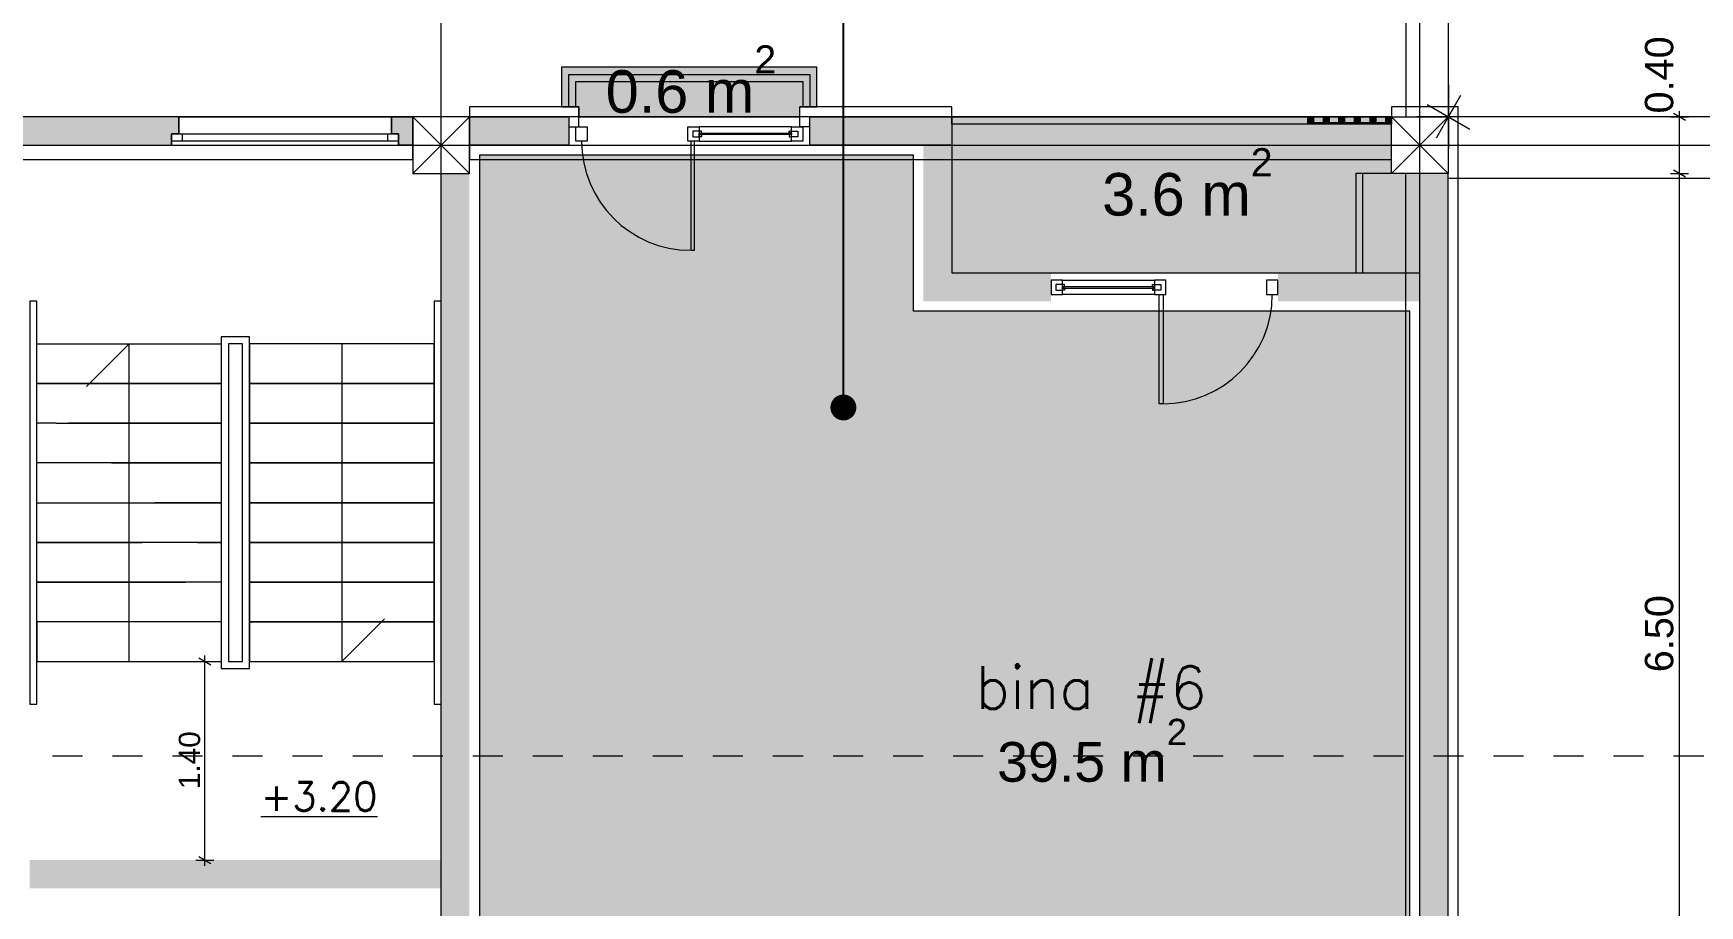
# Model space of a CAD drawing. Header units: millimetres. Extents: x 476244520 to 476657119, y 4620824743 to 4621446928.
# Drawn here: x 476421979 to 476433727, y 4621120413 to 4621126564 of the extents above; entities that cross this region are included whole.
import ezdxf

# ---------------------------------------------------------------- set-up
doc = ezdxf.new("R2010")
doc.units = ezdxf.units.MM
doc.header["$MEASUREMENT"] = 0
doc.set_wipeout_variables(frame=1)
doc.linetypes.add('Dashed', pattern=[423.333333, 211.666667, -211.666667])
doc.linetypes.add('Wipeout_Contour', pattern=[1000, 0, -1000])
for name, color, linetype, lineweight in [('2D Drafting - General_Pen_No__1_Pen_No__7', 7, 'Continuous', 0), ('2D Drafting - General_Pen_No__250_Pen_No__7_Pen_No__154', 154, 'Continuous', 0), ('2D Drafting - General_Pen_No__250_Pen_No__7_Pen_No__250', 7, 'Continuous', 0), ('2D Drafting - General_Pen_No__250_Pen_No__7_Pen_No__7', 7, 'Continuous', 0), ('2D Drafting - General_Pen_No__7_Pen_No__250', 7, 'Continuous', 0), ('2D Drafting - General_Pen_No__7_Pen_No__7_Pen_No__7', 7, 'Continuous', 0), ('Annotation - Text_Pen_No__7_Pen_No__142', 142, 'Continuous', 0), ('Doors_Pen_No__7_Pen_No__7_Pen_No__7', 7, 'Continuous', 0), ('G-Anno-Nplt_Pen_No__142', 142, 'Continuous', 0), ('G-Anno-Nplt_Pen_No__151', 151, 'Continuous', 0), ('G-Anno-Nplt_Pen_No__255', 255, 'Continuous', 0), ('G-Anno-Nplt_Pen_No__4', 7, 'Continuous', 0), ('G-Anno-Nplt_Pen_No__7', 7, 'Continuous', 0), ('gegmebi_Pen_No__7_Pen_No__7', 7, 'Continuous', 0), ('kar-panjara_Pen_No__7_Pen_No__7_Pen_No__7', 7, 'Continuous', 0), ('New_._Pen_No__1', 1, 'Continuous', 0), ('New_2D Drafting - General_Pen_No__250_Pen_No__7_Pen_No__255', 255, 'Continuous', 0), ('New_2D Drafting - General_Pen_No__2_Pen_No__250', 7, 'Continuous', 0), ('New_2D Drafting - General_Pen_No__30_Pen_No__9_Pen_No__9_Pen_No__255', 255, 'Continuous', 0), ('New_2D Drafting - General_Pen_No__30_Pen_No__9_Pen_No__9_Pen_No__7', 7, 'Continuous', 0), ('New_reg_nak_Pen_No__250', 7, 'Continuous', 0), ('New_reg_nak_Pen_No__7', 7, 'Continuous', 0), ('New_shenobebi_Pen_No__1', 1, 'Continuous', 0), ('New_shenobebi_Pen_No__7', 7, 'Continuous', 0), ('New_Structural - Bearing_Pen_No__1', 1, 'Continuous', 0), ('New_Structural - Bearing_Pen_No__250', 7, 'Continuous', 0), ('zoma_Pen_No__1', 1, 'Continuous', 0), ('zoma_Pen_No__142', 142, 'Continuous', 0), ('zoma_Pen_No__5_Pen_No__5', 5, 'Continuous', 0)]:
    doc.layers.add(name, color=color, linetype=linetype, lineweight=lineweight)
doc.layers.add('zoma', color=7, linetype='Continuous')
doc.styles.add('GENERATED_STYLE_1', font='arial.ttf')
doc.styles.add('GENERATED_STYLE_2', font='arial.ttf')
doc.linetypes.add('Break', pattern='A,0,[1,A-4 бѓЎбѓђбѓ®бѓљбѓ\x98 - nikas1.Shx,S=15.679026,R=0,X=0,Y=0],-1975.557214,0', length=1975.557214)
doc.dimstyles.new('GENERATED_STYLE__11', dxfattribs={"dimtxt": 150, "dimasz": 64.421331, "dimexe": 0.18, "dimexo": 3, "dimgap": 0.09, "dimtad": 1, "dimlfac": 0.001, "dimzin": 0, "dimdsep": 46, "dimtxsty": 'GENERATED_STYLE_2', "dimblk": 'ARROWHEAD_2', "dimblk1": 'ARROWHEAD_2', "dimblk2": 'ARROWHEAD_2', "dimcen": 0.09, "dimclrd": 142, "dimclre": 142, "dimclrt": 142, "dimadec": 0, "dimazin": 0, "dimtfac": 1, "dimtdec": 4, "dimtmove": 0, "dimatfit": 3, "dimfxl": 1, "dimtolj": 1, "dimtzin": 0, "dimarcsym": 0})
doc.dimstyles.new('GENERATED_STYLE__18', dxfattribs={"dimtxt": 0.18, "dimasz": 364.8, "dimexe": 0.18, "dimexo": 0.0625, "dimgap": 0.09, "dimtad": 0, "dimtih": 1, "dimtoh": 1, "dimdec": 4, "dimzin": 0, "dimdsep": 46, "dimcen": 0.09, "dimadec": 0, "dimazin": 0, "dimtfac": 1, "dimtdec": 4, "dimtmove": 0, "dimatfit": 3, "dimldrblk": 'ARROWHEAD_11', "dimfxl": 1, "dimtolj": 1, "dimtzin": 0, "dimarcsym": 0})
doc.dimstyles.new('GENERATED_STYLE__6', dxfattribs={"dimtxt": 500, "dimasz": 228, "dimexe": 0.18, "dimexo": 3, "dimgap": 0.09, "dimtad": 1, "dimlfac": 0.001, "dimzin": 0, "dimdsep": 46, "dimtxsty": 'GENERATED_STYLE_2', "dimblk": 'ARROWHEAD_2', "dimblk1": 'ARROWHEAD_2', "dimblk2": 'ARROWHEAD_2', "dimcen": 0.09, "dimclrd": 1, "dimclre": 1, "dimclrt": 1, "dimadec": 0, "dimazin": 0, "dimtfac": 1, "dimtdec": 4, "dimtmove": 2, "dimatfit": 3, "dimfxl": 1, "dimtolj": 1, "dimtzin": 0, "dimarcsym": 0})
doc.dimstyles.new('GENERATED_STYLE__8', dxfattribs={"dimtxt": 200, "dimasz": 64.421331, "dimexe": 0.18, "dimexo": 3, "dimgap": 0.09, "dimtad": 1, "dimlfac": 0.001, "dimzin": 0, "dimdsep": 46, "dimtxsty": 'GENERATED_STYLE_2', "dimblk": 'ARROWHEAD_2', "dimblk1": 'ARROWHEAD_2', "dimblk2": 'ARROWHEAD_2', "dimcen": 0.09, "dimclrd": 142, "dimclre": 142, "dimclrt": 142, "dimadec": 0, "dimazin": 0, "dimtfac": 1, "dimtdec": 4, "dimtmove": 0, "dimatfit": 3, "dimfxl": 1, "dimtolj": 1, "dimtzin": 0, "dimarcsym": 0})

# ---------------------------------------------------------------- blocks, each defined once
blk = doc.blocks.new('*D446', base_point=(476844527, 4621385791))
at = {"layer": 'zoma_Pen_No__142', "color": 142, "linetype": 'Continuous', "lineweight": 0, "transparency": 16777216}
for p, q in [((476433627, 4621125950), (476433542, 4621125999)), ((476433584, 4621126016), (476433584, 4621125975)), ((476433521, 4621125975), (476433648, 4621125975)), ((476433584, 4621125975), (476433584, 4621125575)), ((476433521, 4621125575), (476433648, 4621125575)), ((476433627, 4621125550), (476433542, 4621125599))]:
    blk.add_line(p, q, dxfattribs=at)
at = {"layer": 'zoma_Pen_No__142', "color": 142, "lineweight": 0, "transparency": 16777216, "insert": (476433544, 4621125999), "char_height": 200, "attachment_point": 7, "rotation": 90, "style": 'GENERATED_STYLE_2'}
blk.add_mtext('\\A1;{\\pql;\\fArial CYR|b0|i0|c204|p34;0.40}', dxfattribs=at)
blk = doc.blocks.new('ARROWHEAD_2')
at = {"color": 0, "linetype": 'Continuous', "lineweight": 0}
for p, q in [((-0.378, -0.655), (0.378, 0.655)), ((0, 0), (-1, 0))]:
    blk.add_line(p, q, dxfattribs=at)
blk = doc.blocks.new('*D447', base_point=(476844527, 4621385791))
at = {"layer": 'zoma_Pen_No__142', "color": 142, "linetype": 'Continuous', "lineweight": 0, "transparency": 16777216}
for p, q in [((476433521, 4621125575), (476433648, 4621125575)), ((476433627, 4621125550), (476433542, 4621125599)), ((476433584, 4621125575), (476433584, 4621119075)), ((476433521, 4621119075), (476433648, 4621119075)), ((476433627, 4621119050), (476433542, 4621119099))]:
    blk.add_line(p, q, dxfattribs=at)
at = {"layer": 'zoma_Pen_No__142', "color": 142, "lineweight": 0, "transparency": 16777216, "char_height": 200, "attachment_point": 7, "rotation": 90, "style": 'GENERATED_STYLE_2'}
for s, insert in [('\\A1;{\\pql;\\fArial CYR|b0|i0|c204|p34;6.50}', (476433544, 4621122059)), ('\\A1;{\\pql;\\fArial CYR|b0|i0|c204|p34;0.40}', (476433544, 4621119099))]:
    blk.add_mtext(s, dxfattribs=dict(at, insert=insert))
blk = doc.blocks.new('*D481', base_point=(476844527, 4621385791))
at = {"layer": 'zoma_Pen_No__142', "color": 142, "linetype": 'Continuous', "lineweight": 0, "transparency": 16777216}
for p, q in [((476423124, 4621122135), (476423251, 4621122135)), ((476423230, 4621122110), (476423145, 4621122159)), ((476423187, 4621122176), (476423187, 4621122135)), ((476423187, 4621122135), (476423187, 4621120735)), ((476423124, 4621120735), (476423251, 4621120735)), ((476423145, 4621120759), (476423230, 4621120710)), ((476423187, 4621120735), (476423187, 4621120693))]:
    blk.add_line(p, q, dxfattribs=at)
at = {"layer": 'zoma_Pen_No__142', "color": 142, "lineweight": 0, "transparency": 16777216, "insert": (476423157, 4621121235), "char_height": 150, "attachment_point": 7, "rotation": 90, "style": 'GENERATED_STYLE_2'}
blk.add_mtext('\\A1;{\\pql;\\fArial CYR|b0|i0|c204|p34;1.40}', dxfattribs=at)
blk = doc.blocks.new('*D482', base_point=(476844527, 4621385791))
at = {"layer": 'zoma_Pen_No__142', "color": 142, "linetype": 'Continuous', "lineweight": 0, "transparency": 16777216}
for p, q in [((476423124, 4621122135), (476423251, 4621122135)), ((476423230, 4621122110), (476423145, 4621122159)), ((476423187, 4621122176), (476423187, 4621122135)), ((476423187, 4621122135), (476423187, 4621120735)), ((476423124, 4621120735), (476423251, 4621120735)), ((476423145, 4621120759), (476423230, 4621120710)), ((476423187, 4621120735), (476423187, 4621120693))]:
    blk.add_line(p, q, dxfattribs=at)
at = {"layer": 'zoma_Pen_No__142', "color": 142, "lineweight": 0, "transparency": 16777216, "insert": (476423157, 4621121235), "char_height": 150, "attachment_point": 7, "rotation": 90, "style": 'GENERATED_STYLE_2'}
blk.add_mtext('\\A1;{\\pql;\\fArial CYR|b0|i0|c204|p34;1.40}', dxfattribs=at)
blk = doc.blocks.new('*D492', base_point=(476844527, 4621385791))
at = {"layer": 'zoma_Pen_No__1', "color": 1, "linetype": 'Continuous', "lineweight": 0, "transparency": 16777216}
for p, q in [((476432042, 4621126125), (476431869, 4621125825)), ((476431956, 4621126200), (476431956, 4621125750)), ((476440442, 4621125825), (476440615, 4621126125)), ((476440529, 4621126200), (476440529, 4621125750)), ((476431956, 4621125975), (476431809, 4621125975)), ((476440529, 4621125975), (476431956, 4621125975)), ((476440675, 4621125975), (476440529, 4621125975))]:
    blk.add_line(p, q, dxfattribs=at)
at = {"layer": 'zoma_Pen_No__1', "color": 1, "lineweight": 0, "transparency": 16777216, "insert": (476437221, 4621126075), "char_height": 500, "attachment_point": 7, "style": 'GENERATED_STYLE_2'}
blk.add_mtext('\\A1;{\\pql;\\fArial CYR|b0|i0|c204|p34;59.09}', dxfattribs=at)
blk = doc.blocks.new('*D493', base_point=(476844527, 4621385791))
at = {"layer": 'zoma_Pen_No__1', "color": 1, "linetype": 'Continuous', "lineweight": 0, "transparency": 16777216}
for p, q in [((476431956, 4621133863), (476431956, 4621134010)), ((476432181, 4621133863), (476431731, 4621133863)), ((476432106, 4621133777), (476431806, 4621133950)), ((476431956, 4621125975), (476431956, 4621133863)), ((476431806, 4621126061), (476432106, 4621125888)), ((476432181, 4621125975), (476431731, 4621125975)), ((476431956, 4621125828), (476431956, 4621125975))]:
    blk.add_line(p, q, dxfattribs=at)
at = {"layer": 'zoma_Pen_No__1', "color": 1, "lineweight": 0, "transparency": 16777216, "insert": (476431856, 4621131418), "char_height": 500, "attachment_point": 7, "rotation": 90, "style": 'GENERATED_STYLE_2'}
blk.add_mtext('\\A1;{\\pql;\\fArial CYR|b0|i0|c204|p34;12.77}', dxfattribs=at)
blk = doc.blocks.new('ARROWHEAD_11')
at = {"color": 0, "linetype": 'Continuous', "lineweight": 0}
blk.add_line((0, 0), (-1, 0), dxfattribs=at)
at = {"color": 0, "linetype": 'Continuous', "lineweight": 0, "const_width": 0.25, "flags": 128}
blk.add_lwpolyline([(-0.125, 0, 1), (0.125, 0, 1)], format="xyb", close=True, dxfattribs=at)

msp = doc.modelspace()

# ---------------------------------------------------------------- hatches: boundary and pattern name
at = {"layer": '2D Drafting - General_Pen_No__250_Pen_No__7_Pen_No__154', "linetype": 'Continuous', "lineweight": 0}
for points in [[(476419804.21, 4621125854.633), (476419854.21, 4621125854.633), (476419854.207, 4621125774.631), (476422954.207, 4621125774.631), (476422954.207, 4621125854.631), (476423004.201, 4621125854.631), (476423004.201, 4621125974.633), (476419804.21, 4621125974.633)], [(476424654.207, 4621125974.795), (476424654.207, 4621125774.795), (476424554.207, 4621125774.795), (476424554.207, 4621125854.679), (476424504.205, 4621125854.679), (476424504.205, 4621125974.795), (476424554.207, 4621125974.795)]]:
    msp.add_hatch(color=154, dxfattribs=at).paths.add_polyline_path(points)
at = {"layer": '2D Drafting - General_Pen_No__250_Pen_No__7_Pen_No__7', "linetype": 'Continuous', "lineweight": 0}
for points in [[(476425754.026, 4621125774.633), (476425054.207, 4621125774.633), (476425054.207, 4621125974.633), (476425754.026, 4621125974.633)], [(476428453.861, 4621125774.59), (476427454.026, 4621125774.59), (476427454.026, 4621125974.625), (476428453.861, 4621125974.633)], [(476431554.207, 4621125924.633), (476430964.207, 4621125924.633), (476430964.207, 4621125934.633), (476431554.207, 4621125934.633)], [(476428253.736, 4621124874.633), (476428253.736, 4621125774.468), (476428453.736, 4621125774.468), (476428453.736, 4621124874.633)], [(476424854.207, 4621125574.633), (476424854.207, 4621120174.633), (476425054.207, 4621120174.633), (476425054.207, 4621125574.633)], [(476431754.207, 4621125574.633), (476431954.207, 4621125574.633), (476431954.207, 4621119074.633), (476431754.207, 4621119074.633)], [(476429154.207, 4621124674.633), (476428253.736, 4621124674.633), (476428253.736, 4621124874.633), (476429154.207, 4621124874.633)], [(476431754.207, 4621124674.633), (476430754.207, 4621124674.633), (476430754.207, 4621124874.633), (476431754.207, 4621124874.633)]]:
    msp.add_hatch(color=7, dxfattribs=at).paths.add_polyline_path(points)
at = {"layer": 'G-Anno-Nplt_Pen_No__151', "linetype": 'Continuous', "lineweight": 0, "true_color": 0x1f2f3f}
msp.add_hatch(color=169, dxfattribs=at).paths.add_polyline_path([(476425124.207, 4621119047.891), (476426585.533, 4621119047.891), (476426585.533, 4621118977.891), (476429209.947, 4621118977.891), (476429209.947, 4621119047.891), (476431224.486, 4621119047.891), (476431224.486, 4621120034.821), (476431684.207, 4621120034.821), (476431684.207, 4621124604.633), (476428184.026, 4621124604.633), (476428184.026, 4621125704.633), (476425124.207, 4621125704.633), (476425124.207, 4621125504.633), (476425124.207, 4621120418.204)])
at = {"layer": 'G-Anno-Nplt_Pen_No__255', "linetype": 'Continuous', "lineweight": 0, "true_color": 0x3f3f3f}
for points in [[(476427504.026, 4621126324.59), (476425704.026, 4621126324.59), (476425704.026, 4621126044.577), (476425824.034, 4621126044.577), (476425824.034, 4621125974.634), (476427384.012, 4621125974.648), (476427384.012, 4621126044.577), (476427504.026, 4621126044.577)], [(476431554.207, 4621125574.633), (476431554.207, 4621125974.633), (476428453.861, 4621125974.633), (476428453.861, 4621124874.636), (476431754.207, 4621124874.606), (476431754.207, 4621125574.633)]]:
    msp.add_hatch(color=250, dxfattribs=at).paths.add_polyline_path(points)
at = {"layer": 'G-Anno-Nplt_Pen_No__7', "linetype": 'Continuous', "lineweight": 0}
msp.add_hatch(color=7, dxfattribs=at).paths.add_polyline_path([(476421954.207, 4621120534.643), (476424854.207, 4621120534.643), (476424854.207, 4621120734.643), (476421954.207, 4621120734.643)])
at = {"layer": 'New_2D Drafting - General_Pen_No__250_Pen_No__7_Pen_No__255', "linetype": 'Continuous', "lineweight": 0}
msp.add_hatch(color=255, dxfattribs=at).paths.add_polyline_path([(476431754.207, 4621124874.606), (476431304.207, 4621124874.606), (476431304.207, 4621125574.606), (476431754.207, 4621125574.606)])
at = {"layer": 'New_2D Drafting - General_Pen_No__30_Pen_No__9_Pen_No__9_Pen_No__255', "linetype": 'Continuous', "lineweight": 0}
for points in [[(476431004.207, 4621125974.633), (476431004.207, 4621125934.633), (476430964.207, 4621125934.633), (476430964.207, 4621125974.633)], [(476431114.207, 4621125974.633), (476431114.207, 4621125934.633), (476431074.207, 4621125934.633), (476431074.207, 4621125974.633)], [(476431224.207, 4621125974.633), (476431224.207, 4621125934.633), (476431184.207, 4621125934.633), (476431184.207, 4621125974.633)], [(476431334.207, 4621125974.633), (476431334.207, 4621125934.633), (476431294.207, 4621125934.633), (476431294.207, 4621125974.633)], [(476431444.207, 4621125974.633), (476431444.207, 4621125934.633), (476431404.207, 4621125934.633), (476431404.207, 4621125974.633)], [(476431554.207, 4621125974.633), (476431554.207, 4621125934.633), (476431514.207, 4621125934.633), (476431514.207, 4621125974.633)]]:
    msp.add_hatch(color=255, dxfattribs=at).paths.add_polyline_path(points)

# ---------------------------------------------------------------- linework, layer by layer
at = {"layer": '2D Drafting - General_Pen_No__1_Pen_No__7', "color": 7, "linetype": 'Continuous', "lineweight": 0}
for p, q in [((476425054.207, 4621125574.633), (476424654.207, 4621125974.633)), ((476424654.207, 4621125574.633), (476425054.207, 4621125974.633)), ((476431954.207, 4621125574.633), (476431554.207, 4621125974.633)), ((476431554.207, 4621125574.633), (476431954.207, 4621125974.633))]:
    msp.add_line(p, q, dxfattribs=at)
at = {"layer": '2D Drafting - General_Pen_No__1_Pen_No__7', "color": 7, "linetype": 'Continuous', "lineweight": 0, "flags": 128}
for points in [[(476418154.207, 4621125674.633), (476424654.207, 4621125674.633), (476424654.207, 4621125974.633), (476418154.207, 4621125974.633)], [(476424654.207, 4621125574.633), (476425054.207, 4621125574.633), (476425054.207, 4621125974.633), (476424654.207, 4621125974.633)], [(476425054.207, 4621125674.633), (476431554.207, 4621125674.633), (476431554.207, 4621125974.633), (476425054.207, 4621125974.633)], [(476431954.207, 4621125574.633), (476431554.207, 4621125574.633), (476431554.207, 4621125974.633), (476431954.207, 4621125974.633)], [(476431954.207, 4621119074.633), (476431954.207, 4621125574.633), (476431654.207, 4621125574.633), (476431654.207, 4621119074.633)]]:
    msp.add_lwpolyline(points, close=True, dxfattribs=at)
msp.add_lwpolyline([(476422444.207, 4621123534.676), (476422004.207, 4621123534.676)], dxfattribs=at)
at = {"layer": '2D Drafting - General_Pen_No__250_Pen_No__7_Pen_No__250', "color": 7, "linetype": 'Continuous', "lineweight": 0, "flags": 128}
msp.add_lwpolyline([(476431554.207, 4621125924.633), (476430964.207, 4621125924.633), (476430964.207, 4621125934.633), (476431554.207, 4621125934.633)], close=True, dxfattribs=at)
at = {"layer": '2D Drafting - General_Pen_No__250_Pen_No__7_Pen_No__7', "color": 7, "linetype": 'Continuous', "lineweight": 0, "flags": 128}
for points in [[(476419804.21, 4621125854.633), (476419854.21, 4621125854.633), (476419854.207, 4621125774.631), (476422954.207, 4621125774.631), (476422954.207, 4621125854.631), (476423004.201, 4621125854.631), (476423004.201, 4621125974.633), (476419804.21, 4621125974.633)], [(476424654.207, 4621125974.795), (476424654.207, 4621125774.795), (476424554.207, 4621125774.795), (476424554.207, 4621125854.679), (476424504.205, 4621125854.679), (476424504.205, 4621125974.795), (476424554.207, 4621125974.795)], [(476425754.026, 4621125774.633), (476425054.207, 4621125774.633), (476425054.207, 4621125974.633), (476425754.026, 4621125974.633)], [(476428453.861, 4621125774.59), (476427454.026, 4621125774.59), (476427454.026, 4621125974.625), (476428453.861, 4621125974.633)]]:
    msp.add_lwpolyline(points, close=True, dxfattribs=at)
at = {"layer": '2D Drafting - General_Pen_No__7_Pen_No__250', "color": 7, "linetype": 'Continuous', "lineweight": 0, "flags": 128}
for points in [[(476425754.025, 4621125904.451), (476425824.04, 4621125904.449), (476425824.034, 4621126044.577)], [(476427454.026, 4621125904.501), (476427384.011, 4621125904.502), (476427384.012, 4621126044.577)]]:
    msp.add_lwpolyline(points, dxfattribs=at)
at = {"layer": '2D Drafting - General_Pen_No__7_Pen_No__7_Pen_No__7', "color": 7, "linetype": 'Continuous', "lineweight": 0, "flags": 128}
for points in [[(476427324.021, 4621125904.498), (476426674.021, 4621125904.469), (476426674.026, 4621125804.53), (476427324.026, 4621125804.559)], [(476429234.207, 4621124822.446), (476429884.207, 4621124822.417), (476429884.203, 4621124722.478), (476429234.203, 4621124722.506)]]:
    msp.add_lwpolyline(points, close=True, dxfattribs=at)
at = {"layer": '2D Drafting - General_Pen_No__7_Pen_No__7_Pen_No__7', "color": 7, "linetype": 'Continuous', "lineweight": 0}
for centre, start, end in [((476426614.337, 4621125804.517), 180.005711, 270.0025313), ((476429943.891, 4621124722.465), 269.9974687, 359.994289)]:
    msp.add_arc(centre, 770.311, start, end, dxfattribs=at)
at = {"layer": 'Doors_Pen_No__7_Pen_No__7_Pen_No__7', "color": 7, "linetype": 'Continuous', "lineweight": 0, "flags": 128}
for points in [[(476426641.003, 4621125804.518), (476426614.337, 4621125804.517), (476426614.371, 4621125034.206), (476426641.037, 4621125034.207)], [(476429917.225, 4621124722.466), (476429943.891, 4621124722.465), (476429943.857, 4621123952.154), (476429917.191, 4621123952.155)]]:
    msp.add_lwpolyline(points, close=True, dxfattribs=at)
at = {"layer": 'G-Anno-Nplt_Pen_No__4', "color": 7, "linetype": 'Continuous', "lineweight": 0, "flags": 128}
for points in [[(476427504.026, 4621126324.59), (476425704.026, 4621126324.59), (476425704.026, 4621126044.577), (476425824.034, 4621126044.577), (476425824.034, 4621125974.634), (476427384.012, 4621125974.648), (476427384.012, 4621126044.577), (476427504.026, 4621126044.577)], [(476431554.207, 4621125574.633), (476431554.207, 4621125974.633), (476428453.861, 4621125974.633), (476428453.861, 4621124874.636), (476431754.207, 4621124874.606), (476431754.207, 4621125574.633)], [(476425124.207, 4621119047.891), (476426585.533, 4621119047.891), (476426585.533, 4621118977.891), (476429209.947, 4621118977.891), (476429209.947, 4621119047.891), (476431224.486, 4621119047.891), (476431224.486, 4621120034.821), (476431684.207, 4621120034.821), (476431684.207, 4621124604.633), (476428184.026, 4621124604.633), (476428184.026, 4621125704.633), (476425124.207, 4621125704.633), (476425124.207, 4621125504.633), (476425124.207, 4621120418.204)]]:
    msp.add_lwpolyline(points, close=True, dxfattribs=at)
at = {"layer": 'gegmebi_Pen_No__7_Pen_No__7', "color": 7, "linetype": 'Continuous', "lineweight": 0, "flags": 128}
for points in [[(476422004.207, 4621123648.71), (476422004.207, 4621124674.676), (476421954.207, 4621124674.676), (476421954.207, 4621121834.676), (476422004.207, 4621121834.676)], [(476424854.207, 4621121834.676), (476424854.207, 4621124674.676), (476424804.207, 4621124674.676), (476424804.207, 4621121834.676)], [(476423304.207, 4621124374.676), (476423304.207, 4621124094.676), (476422004.207, 4621124094.676), (476422004.207, 4621124374.676)], [(476423304.207, 4621122821.017), (476423304.207, 4621122084.676), (476423504.207, 4621122084.676), (476423504.207, 4621124424.676), (476423304.207, 4621124424.676)], [(476423454.207, 4621124374.676), (476423354.207, 4621124374.676), (476423354.207, 4621122134.676), (476423454.207, 4621122134.676)], [(476423504.207, 4621124374.676), (476423504.207, 4621124094.676), (476424804.207, 4621124094.676), (476424804.207, 4621124374.676)], [(476423504.207, 4621124094.676), (476423504.207, 4621123814.676), (476424804.207, 4621123814.676), (476424804.207, 4621124094.676)], [(476423504.207, 4621123814.676), (476423504.207, 4621123534.676), (476424804.207, 4621123534.676), (476424804.207, 4621123814.676)], [(476423504.207, 4621123534.676), (476423504.207, 4621123254.676), (476424804.207, 4621123254.676), (476424804.207, 4621123534.676)], [(476423504.207, 4621123254.676), (476423504.207, 4621122974.676), (476424804.207, 4621122974.676), (476424804.207, 4621123254.676)], [(476423504.207, 4621122974.676), (476423504.207, 4621122694.676), (476424804.207, 4621122694.676), (476424804.207, 4621122974.676)], [(476423504.207, 4621122694.676), (476423504.207, 4621122414.676), (476424804.207, 4621122414.676), (476424804.207, 4621122694.676)], [(476423504.207, 4621122414.676), (476423504.207, 4621122134.676), (476424804.207, 4621122134.676), (476424804.207, 4621122414.676)]]:
    msp.add_lwpolyline(points, close=True, dxfattribs=at)
for points in [[(476422654.207, 4621122134.676), (476422654.207, 4621124374.676), (476422354.207, 4621124074.676)], [(476424154.207, 4621124374.676), (476424154.207, 4621122134.676), (476424454.207, 4621122434.676)], [(476422140.874, 4621123814.676), (476422004.207, 4621123814.676), (476422004.207, 4621124094.676), (476423304.207, 4621124094.676), (476423304.207, 4621123814.676), (476422227.744, 4621123814.676)], [(476422140.874, 4621123814.676), (476423304.207, 4621123814.676), (476423304.207, 4621123534.676), (476422444.207, 4621123534.676)], [(476422531.077, 4621123534.676), (476423304.207, 4621123534.676), (476423304.207, 4621123254.676), (476422834.411, 4621123254.676)], [(476423050.874, 4621122974.676), (476422004.207, 4621122974.676), (476422004.207, 4621123254.676), (476422754.207, 4621123254.676)], [(476422742.705, 4621123254.676), (476423304.207, 4621123254.676), (476423304.207, 4621122974.676), (476423049.936, 4621122974.676)], [(476423304.207, 4621122694.676), (476422004.207, 4621122694.676), (476422004.207, 4621122974.676), (476422747.54, 4621122974.676)], [(476423137.744, 4621122974.676), (476423304.207, 4621122974.676), (476423304.207, 4621122821.017)], [(476423304.207, 4621122460.83), (476423304.207, 4621122414.676), (476422004.207, 4621122414.676), (476422004.207, 4621122694.676), (476423050.874, 4621122694.676)], [(476423304.207, 4621122414.676), (476422004.207, 4621122414.676), (476422004.207, 4621122134.676), (476423304.207, 4621122134.676)]]:
    msp.add_lwpolyline(points, dxfattribs=at)
at = {"layer": 'kar-panjara_Pen_No__7_Pen_No__7_Pen_No__7', "color": 7, "linetype": 'Continuous', "lineweight": 0, "flags": 128}
for points in [[(476425804.021, 4621125904.449), (476425884.021, 4621125904.452), (476425884.026, 4621125804.452), (476425804.026, 4621125804.449)], [(476426594.021, 4621125904.526), (476426674.021, 4621125904.53), (476426674.026, 4621125804.53), (476426594.026, 4621125804.526)], [(476426629.024, 4621125834.528), (476426674.024, 4621125834.53), (476426674.024, 4621125849.53), (476426674.023, 4621125859.53), (476426689.023, 4621125859.531), (476426689.023, 4621125874.531), (476426629.023, 4621125874.528)], [(476427369.024, 4621125834.561), (476427324.024, 4621125834.559), (476427324.024, 4621125849.559), (476427324.023, 4621125859.559), (476427309.023, 4621125859.558), (476427309.023, 4621125874.558), (476427369.023, 4621125874.561)], [(476427324.021, 4621125904.498), (476427404.021, 4621125904.501), (476427404.026, 4621125804.501), (476427324.026, 4621125804.498)], [(476427324.024, 4621125849.559), (476426674.024, 4621125849.53), (476426674.023, 4621125859.53), (476427324.023, 4621125859.559)], [(476426689.024, 4621125834.531), (476426674.024, 4621125834.53), (476426674.024, 4621125849.53), (476426689.024, 4621125849.531)], [(476427309.024, 4621125834.558), (476427324.024, 4621125834.559), (476427324.024, 4621125849.559), (476427309.024, 4621125849.558)], [(476429234.207, 4621124822.446), (476429154.207, 4621124822.449), (476429154.203, 4621124722.449), (476429234.203, 4621124722.446)], [(476429964.207, 4621124822.474), (476429884.207, 4621124822.478), (476429884.203, 4621124722.478), (476429964.203, 4621124722.474)], [(476430754.207, 4621124822.397), (476430674.207, 4621124822.4), (476430674.203, 4621124722.4), (476430754.203, 4621124722.397)], [(476429189.204, 4621124752.508), (476429234.204, 4621124752.506), (476429234.205, 4621124767.506), (476429234.205, 4621124777.506), (476429249.205, 4621124777.506), (476429249.206, 4621124792.506), (476429189.206, 4621124792.508)], [(476429249.204, 4621124752.506), (476429234.204, 4621124752.506), (476429234.205, 4621124767.506), (476429249.205, 4621124767.506)], [(476429234.205, 4621124767.506), (476429884.205, 4621124767.478), (476429884.205, 4621124777.478), (476429234.205, 4621124777.506)], [(476429869.204, 4621124752.478), (476429884.204, 4621124752.478), (476429884.205, 4621124767.478), (476429869.205, 4621124767.478)], [(476429929.204, 4621124752.476), (476429884.204, 4621124752.478), (476429884.205, 4621124767.478), (476429884.205, 4621124777.478), (476429869.205, 4621124777.478), (476429869.206, 4621124792.478), (476429929.206, 4621124792.476)]]:
    msp.add_lwpolyline(points, close=True, dxfattribs=at)
at = {"layer": 'New_2D Drafting - General_Pen_No__30_Pen_No__9_Pen_No__9_Pen_No__7', "color": 7, "linetype": 'Continuous', "lineweight": 0, "flags": 128}
for points in [[(476431004.207, 4621125974.633), (476431004.207, 4621125934.633), (476430964.207, 4621125934.633), (476430964.207, 4621125974.633)], [(476431114.207, 4621125974.633), (476431114.207, 4621125934.633), (476431074.207, 4621125934.633), (476431074.207, 4621125974.633)], [(476431224.207, 4621125974.633), (476431224.207, 4621125934.633), (476431184.207, 4621125934.633), (476431184.207, 4621125974.633)], [(476431334.207, 4621125974.633), (476431334.207, 4621125934.633), (476431294.207, 4621125934.633), (476431294.207, 4621125974.633)], [(476431444.207, 4621125974.633), (476431444.207, 4621125934.633), (476431404.207, 4621125934.633), (476431404.207, 4621125974.633)], [(476431554.207, 4621125974.633), (476431554.207, 4621125934.633), (476431514.207, 4621125934.633), (476431514.207, 4621125974.633)]]:
    msp.add_lwpolyline(points, close=True, dxfattribs=at)
at = {"layer": 'New_reg_nak_Pen_No__250', "color": 7, "linetype": 'Continuous', "lineweight": 0}
msp.add_line((476431349.685, 4621125574.606), (476431349.685, 4621124874.606), dxfattribs=at)
at = {"layer": 'New_reg_nak_Pen_No__250', "color": 7, "linetype": 'Continuous', "lineweight": 0, "flags": 128}
for points in [[(476431554.207, 4621125924.633), (476428453.861, 4621125924.633), (476428453.861, 4621125974.633), (476431554.207, 4621125974.633)], [(476431754.207, 4621124874.606), (476431754.207, 4621125574.606), (476431304.207, 4621125574.606), (476431304.207, 4621124874.606)]]:
    msp.add_lwpolyline(points, close=True, dxfattribs=at)
at = {"layer": 'New_reg_nak_Pen_No__7', "color": 7, "linetype": 'Continuous', "lineweight": 0, "flags": 128}
for points in [[(476425824.034, 4621126044.577), (476425054.206, 4621126044.57), (476425054.207, 4621125974.67)], [(476428453.861, 4621125974.633), (476428453.86, 4621126044.601), (476427384.012, 4621126044.576)], [(476430854.207, 4621108274.639), (476430854.206, 4621108204.643), (476432024.268, 4621108204.633), (476432024.107, 4621126044.633), (476431554.206, 4621126044.629), (476431554.207, 4621125974.633)]]:
    msp.add_lwpolyline(points, dxfattribs=at)
at = {"layer": 'New_shenobebi_Pen_No__1', "color": 1, "linetype": 'Dashed', "lineweight": 0}
msp.add_lwpolyline([(476385707.408, 4621121470.335), (476436780.621, 4621121470.335)], dxfattribs=at)
at = {"layer": 'New_shenobebi_Pen_No__7', "color": 7, "linetype": 'Continuous', "lineweight": 0}
for p, q in [((476425754.026, 4621126274.59), (476427454.026, 4621126274.59)), ((476425754.026, 4621126044.633), (476425754.026, 4621126274.59)), ((476425804.026, 4621126224.59), (476427404.026, 4621126224.59)), ((476425804.026, 4621126044.633), (476425804.026, 4621126224.59)), ((476427404.026, 4621126224.59), (476427404.026, 4621126044.633)), ((476427454.026, 4621126274.59), (476427454.026, 4621126044.633))]:
    msp.add_line(p, q, dxfattribs=at)
at = {"layer": 'New_Structural - Bearing_Pen_No__1', "color": 1, "linetype": 'Break', "lineweight": 0}
for p, q in [((476431658.06, 4621125974.633), (476431658.06, 4621133863.277)), ((476440528.719, 4621125540.164), (476431955.829, 4621125540.164))]:
    msp.add_line(p, q, dxfattribs=at)
at = {"layer": 'New_Structural - Bearing_Pen_No__250', "color": 7, "linetype": 'Continuous', "lineweight": 0}
for p, q in [((476423004.201, 4621125974.633), (476424504.201, 4621125974.679)), ((476423004.201, 4621125974.633), (476423004.205, 4621125854.633)), ((476424504.201, 4621125974.679), (476424504.205, 4621125854.679)), ((476422954.205, 4621125854.631), (476423029.205, 4621125854.634)), ((476423004.205, 4621125854.633), (476422954.205, 4621125854.631)), ((476423004.205, 4621125854.633), (476422954.205, 4621125854.631)), ((476422954.205, 4621125854.631), (476422954.206, 4621125804.631)), ((476422954.205, 4621125854.631), (476422954.206, 4621125804.631)), ((476423029.206, 4621125804.634), (476422954.206, 4621125804.631)), ((476422954.206, 4621125804.631), (476422954.207, 4621125774.631)), ((476422954.207, 4621125774.631), (476424554.207, 4621125774.681)), ((476423029.205, 4621125854.634), (476424479.205, 4621125854.678)), ((476423029.205, 4621125854.634), (476423029.206, 4621125804.634)), ((476424479.206, 4621125804.678), (476423029.206, 4621125804.634)), ((476424479.205, 4621125854.678), (476424554.205, 4621125854.681)), ((476424479.206, 4621125804.678), (476424479.205, 4621125854.678)), ((476424554.206, 4621125804.681), (476424479.206, 4621125804.678)), ((476424504.205, 4621125854.679), (476424554.205, 4621125854.681)), ((476424504.205, 4621125854.679), (476424554.205, 4621125854.681)), ((476424554.205, 4621125854.681), (476424554.206, 4621125804.681)), ((476424554.205, 4621125854.681), (476424554.206, 4621125804.681)), ((476424554.206, 4621125804.681), (476424554.207, 4621125774.681))]:
    msp.add_line(p, q, dxfattribs=at)
at = {"layer": 'zoma_Pen_No__5_Pen_No__5', "color": 5, "linetype": 'Continuous', "lineweight": 0}
for p, q in [((476424854.207, 4621104765.036), (476424854.207, 4621129475.842)), ((476431754.207, 4621104765.036), (476431754.207, 4621129475.842)), ((476386273.656, 4621125774.633), (476436160.037, 4621125774.633)), ((476386273.656, 4621125774.633), (476436160.037, 4621125774.633))]:
    msp.add_line(p, q, dxfattribs=at)

# ---------------------------------------------------------------- texts
at = {"layer": 'Annotation - Text_Pen_No__7_Pen_No__142', "color": 142, "linetype": 'Continuous', "lineweight": 0, "insert": (476429436.714, 4621122100.77), "char_height": 300, "attachment_point": 2}
msp.add_mtext('\\A1;{\\pqc;\\Ftxt.shx;bina #\\Ftxt.shx;6}', dxfattribs=at)
at = {"layer": 'G-Anno-Nplt_Pen_No__142', "color": 142, "lineweight": 0, "insert": (476428774.55, 4621121283.017), "char_height": 280, "attachment_point": 7, "style": 'GENERATED_STYLE_1'}
msp.add_mtext('{\\fArial|b0|i0|c0|p34;39.5 m{\\H0.66x;\\S2^  ;}}', dxfattribs=at)
at = {"layer": 'G-Anno-Nplt_Pen_No__7', "color": 7, "lineweight": 0, "char_height": 300, "attachment_point": 7, "style": 'GENERATED_STYLE_1'}
for s, insert in [('{\\fArial|b0|i0|c0|p34;0.6 m{\\H0.66x;\\S2^  ;}}', (476426014.611, 4621125999.612)), ('{\\fArial|b0|i0|c0|p34;3.6 m{\\H0.66x;\\S2^  ;}}', (476429514.619, 4621125274.62))]:
    msp.add_mtext(s, dxfattribs=dict(at, insert=insert))

# ---------------------------------------------------------------- dimensions: what is measured, and where the dimension line sits
at = {"layer": 'zoma', "color": 1, "linetype": 'Continuous', "lineweight": 0}
for base, p1, p2, angle, text, picture, middle, turn in [((476431955.829, 4621133863.277), (476431955.829, 4621125974.633), (476431955.829, 4621133863.277), 90, '12.77', '*D493', (476431605.829, 4621132257.622), 90), ((476431955.829, 4621125974.633), (476440528.719, 4621125974.633), (476431955.829, 4621125974.63), 180, '59.09', '*D492', (476438061.364, 4621126324.633), 360)]:
    dim = msp.add_linear_dim(base=base, p1=p1, p2=p2, angle=angle, text=text, dimstyle='GENERATED_STYLE__6', dxfattribs=at)
    dim.commit()
    dim.dimension.update_dxf_attribs({"geometry": picture, "text_midpoint": middle, "dimtype": 160, "text_rotation": turn})
at = {"layer": 'zoma', "color": 142, "linetype": 'Continuous', "lineweight": 0}
for base, p1, p2, dimstyle, picture, middle in [((476433584.416, 4621125574.633), (476431954.207, 4621125974.633), (476431954.207, 4621125574.633), 'GENERATED_STYLE__8', '*D446', (476433444.416, 4621126258.895)), ((476433584.416, 4621119074.633), (476431954.207, 4621125574.633), (476431954.207, 4621119074.633), 'GENERATED_STYLE__8', '*D447', (476433444.416, 4621122318.34)), ((476423187.273, 4621120734.838), (476423187.273, 4621122134.838), (476423187.273, 4621120734.838), 'GENERATED_STYLE__11', '*D481', (476423082.273, 4621121430.118)), ((476423187.273, 4621120734.838), (476423187.273, 4621122134.838), (476423187.273, 4621120734.838), 'GENERATED_STYLE__11', '*D482', (476423082.273, 4621121430.118))]:
    dim = msp.add_linear_dim(base=base, p1=p1, p2=p2, angle=270, dimstyle=dimstyle, dxfattribs=at)
    dim.commit()
    dim.dimension.update_dxf_attribs({"geometry": picture, "text_midpoint": middle, "dimtype": 160, "text_rotation": 90})

# ---------------------------------------------------------------- leaders
at = {"layer": 'New_2D Drafting - General_Pen_No__2_Pen_No__250', "color": 7, "linetype": 'Continuous', "lineweight": 0, "annotation_type": 0, "has_hookline": 1, "hookline_direction": 0, "text_width": 1933.333}
msp.add_leader([(476427690.385, 4621123925.872), (476427690.385, 4621131480.858), (476428790.295, 4621131480.858)], dimstyle='GENERATED_STYLE__18', dxfattribs=at)

# ---------------------------------------------------------------- wipeouts: each hides what was drawn before it
at = {"color": 1, "linetype": 'Wipeout_Contour', "lineweight": 0, "ltscale": 18582460712.33481}
msp.add_wipeout([(476423538.443, 4621121278.003), (476424448.638, 4621121278.003), (476424448.638, 4621120995.649), (476423538.443, 4621120995.649)], dxfattribs=at).dxf.layer = 'New_._Pen_No__1'

# ---------------------------------------------------------------- next in the draw order: texts
at = {"layer": 'New_._Pen_No__1', "color": 1, "linetype": 'Continuous', "lineweight": 0, "insert": (476423993.54, 4621121282.991), "char_height": 200, "attachment_point": 2}
msp.add_mtext('\\A1;{\\pqc;\\Ftxt.shx;\\L\\L+3\\Ftxt.shx;.\\Ftxt.shx;2\\Ftxt.shx;0}', dxfattribs=at)

# ---------------------------------------------------------------- next in the draw order: wipeouts: each hides what was drawn before it
at = {"color": 1, "linetype": 'Wipeout_Contour', "lineweight": 0, "ltscale": 18582460712.33481}
msp.add_wipeout([(476423538.443, 4621121278.003), (476424448.638, 4621121278.003), (476424448.638, 4621120995.649), (476423538.443, 4621120995.649)], dxfattribs=at).dxf.layer = 'New_._Pen_No__1'

# ---------------------------------------------------------------- next in the draw order: texts
at = {"layer": 'New_._Pen_No__1', "color": 1, "linetype": 'Continuous', "lineweight": 0, "insert": (476423993.54, 4621121282.991), "char_height": 200, "attachment_point": 2}
msp.add_mtext('\\A1;{\\pqc;\\Ftxt.shx;\\L\\L+3\\Ftxt.shx;.\\Ftxt.shx;2\\Ftxt.shx;0}', dxfattribs=at)

doc.saveas('drawing.dxf')
